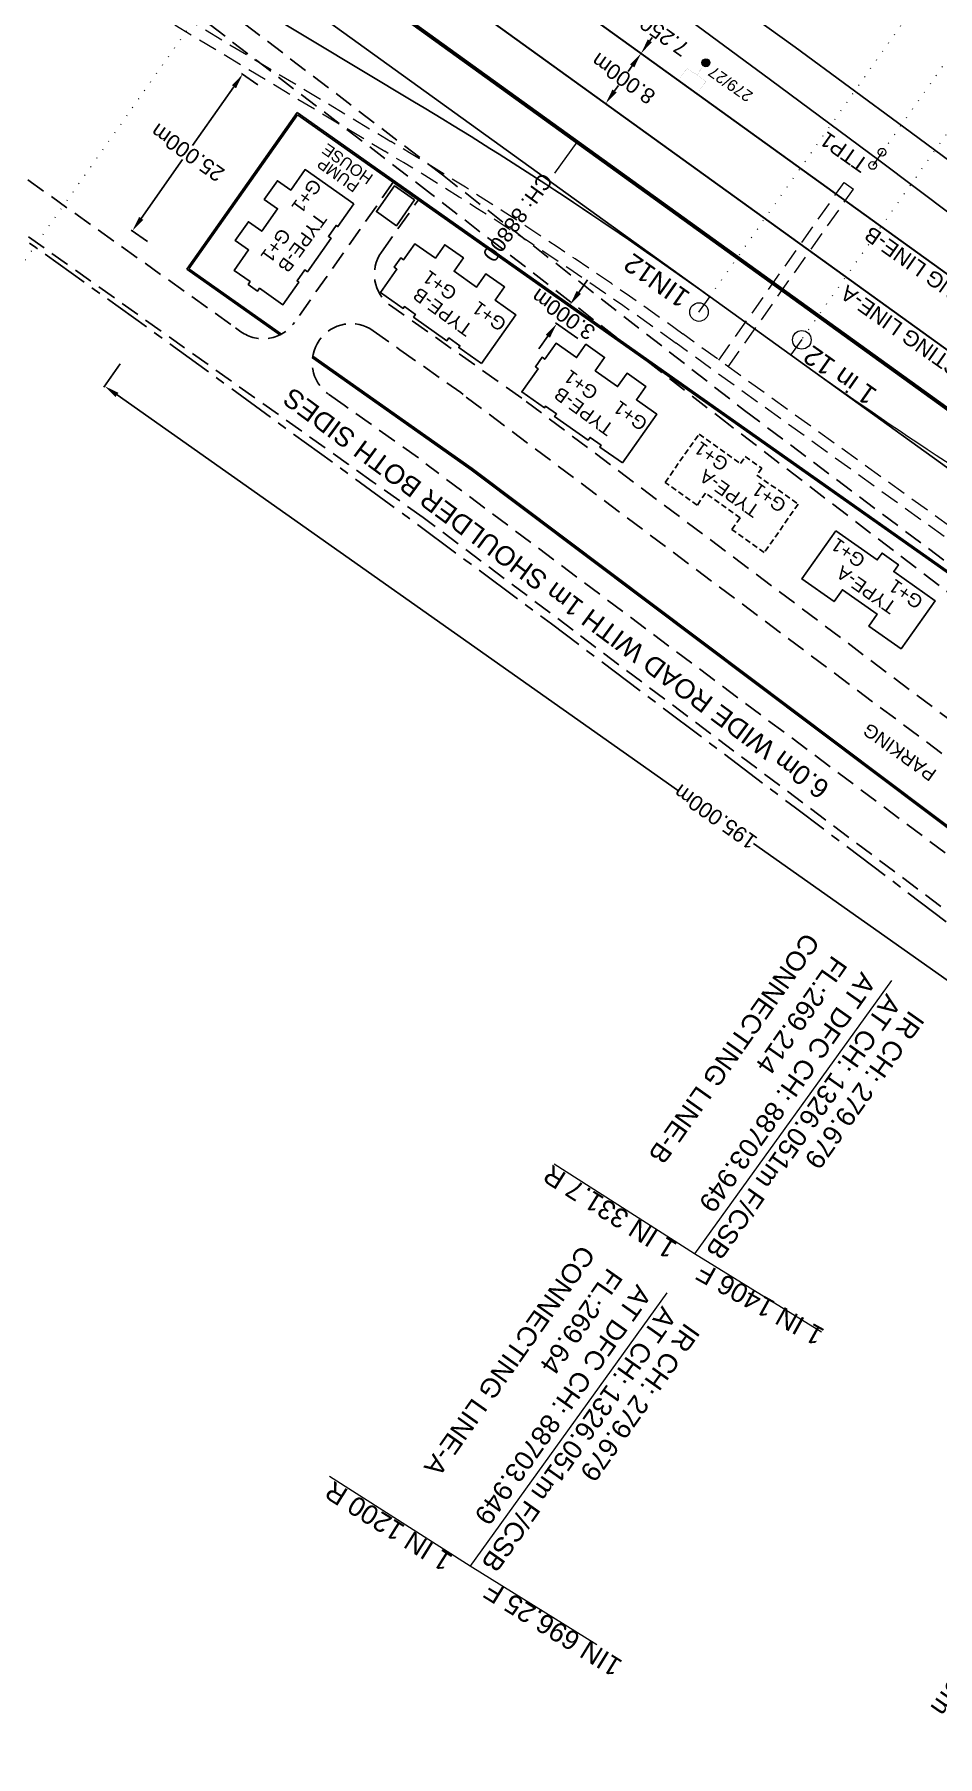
# Model space of a CAD drawing. Header units: metres. Extents: x 658484 to 662957, y 3366848 to 3369569.
# Drawn here: x 661053.7 to 661171.5, y 3367664.8 to 3367889.3 of the extents above; entities that cross this region are included whole.
import ezdxf
from ezdxf.enums import TextEntityAlignment as Align

# ---------------------------------------------------------------- set-up
doc = ezdxf.new("R2010")
doc.units = ezdxf.units.M
doc.header["$MEASUREMENT"] = 0
for name, pattern in [('CENTER', [2, 1.25, -0.25, 0.25, -0.25]), ('DASHED', [0.75, 0.5, -0.25]), ('DASHED2', [0.375, 0.25, -0.125]), ('DOT', [0.25, 0, -0.25])]:
    doc.linetypes.add(name, pattern=pattern)
doc.layers.get('Defpoints').update_dxf_attribs({"color": 5, "lineweight": 0})
for name, color, linetype in [('05 02 2020 (PRO)', 7, 'Continuous'), ('05 02 2020 (PRO)CYAN', 7, 'Continuous'), ('details$0$05 02 2020 (PRO)', 7, 'Continuous'), ('details$0$05 02 2020 (PRO)CYAN', 7, 'Continuous'), ('DFCC Boundary', 6, 'CENTER'), ('NEW KHANNA LOOP LINES', 1, 'Continuous'), ('SUB_ROAD_EDGE', 34, 'Continuous')]:
    doc.layers.add(name, color=color, linetype=linetype)
for name, color, linetype, lineweight in [('Connectivity IR to DFCC$0$Proposed Alignment', 7, 'Continuous', 0), ('Existing IR Track', 7, 'Continuous', 0), ('NEW DFCC MAIN LINE - SHAMBHU - 05.03.2020$0$Proposed Alignment', 7, 'Continuous', 0), ('NEW DFCC MAIN LINE - SHAMBHU - 05.03.2020$0$Proposed Chainage', 7, 'Continuous', 0), ("NEW SHAMBHU CROSSING STN. SRJ's", 10, 'Continuous', 0), ('OHE MAST', 7, 'Continuous', 0), ('OHE MAST TEXT', 7, 'Continuous', 0), ('Proposed Alignment', 7, 'Continuous', 0), ('Proposed Curve_Details', 10, 'Continuous', 0), ('PROPOSED DFCC TRACK', 1, 'Continuous', 0), ('PROPOSED GRADES IN PLAN', 10, 'Continuous', 0), ('Proposed TPTC Chainages', 10, 'Continuous', 0), ("SHAMBU STN. SRJ's", 7, 'Continuous', 13)]:
    doc.layers.add(name, color=color, linetype=linetype, lineweight=lineweight)
doc.styles.add('ARIAL', font='arial.ttf')
doc.styles.add('details$0$PDF Arial', font='arial.ttf')
doc.styles.add('NEW DFCC MAIN LINE - SHAMBHU - 05.03.2020$0$Style-Arial', font='arial.ttf')
doc.styles.add('PDF Arial', font='arial.ttf')
doc.styles.get("Standard").update_dxf_attribs({"font": 'arial.ttf'})
doc.styles.add('Style-Arial', font='arial.ttf')
doc.dimstyles.get("Standard").update_dxf_attribs({"dimtxt": 2.5, "dimasz": 2.5, "dimexe": 0.18, "dimexo": 0.0625, "dimgap": 0.09, "dimtad": 0, "dimtih": 1, "dimtoh": 1, "dimdec": 3, "dimzin": 0, "dimdsep": 46, "dimtxsty": 'Standard', "dimcen": 0.09, "dimadec": 0, "dimazin": 0, "dimtfac": 1, "dimtdec": 3, "dimtofl": 0, "dimtmove": 0, "dimatfit": 3, "dimfxl": 1, "dimtolj": 1, "dimtzin": 0, "dimarcsym": 0})

# ---------------------------------------------------------------- blocks, each defined once
blk = doc.blocks.new('OHE MAST')
h = blk.add_hatch(color=256)
edge = h.paths.add_edge_path()
edge.add_arc((0, 0), 0.514, 0, 360)
at = {"const_width": 0.01, "flags": 128}
for points in [[(1.5, 3.5), (1.5, 2), (-1.5, 2), (-1.5, 3.5)], [(0, 2), (0, 0)]]:
    blk.add_lwpolyline(points, dxfattribs=at)
blk.add_circle((0, 0), 0.514)
blk = doc.blocks.new('*D155')
at = {"layer": 'Defpoints', "color": 0, "transparency": 16777216}
for p in [(661123.53, 3367854.08), (661126.33, 3367852.1), (661124.6, 3367849.65)]:
    blk.add_point(p, dxfattribs=at)
at = {"layer": 'Proposed Curve_Details', "color": 0, "lineweight": -2, "transparency": 16777216}
for p, q in [((661124.68, 3367855.71), (661125.83, 3367857.34)), ((661126.28, 3367852.14), (661123.38, 3367854.18)), ((661124.55, 3367849.68), (661121.65, 3367851.73)), ((661120.65, 3367849.99), (661119.49, 3367848.35))]:
    blk.add_line(p, q, dxfattribs=at)
at = {"layer": 'Proposed Curve_Details', "color": 0, "transparency": 16777216}
for points in [[(661124.95, 3367855.52), (661124.41, 3367855.9), (661123.53, 3367854.08)], [(661120.92, 3367849.8), (661120.37, 3367850.18), (661121.8, 3367851.62)]]:
    blk.add_solid(points, dxfattribs=at)
at = {"layer": 'Proposed Curve_Details', "color": 0, "transparency": 16777216, "insert": (661122.66, 3367852.85), "char_height": 2, "attachment_point": 5, "rotation": 144.8187}
blk.add_mtext('\\A1;3.000m', dxfattribs=at)
blk = doc.blocks.new('*D158')
at = {"layer": 'Defpoints', "color": 0, "transparency": 16777216}
for p in [(661132.8, 3367886.87), (661132.8, 3367886.87), (661128.12, 3367880.38)]:
    blk.add_point(p, dxfattribs=at)
at = {"layer": 'Proposed Curve_Details', "color": 0, "lineweight": -2, "transparency": 16777216}
for p, q in [((661132.85, 3367886.84), (661132.95, 3367886.77)), ((661131.65, 3367885.24), (661131.13, 3367884.51)), ((661129.34, 3367881.97), (661129.85, 3367882.7)), ((661128.17, 3367880.35), (661128.34, 3367880.23))]:
    blk.add_line(p, q, dxfattribs=at)
at = {"layer": 'Proposed Curve_Details', "color": 0, "transparency": 16777216}
for points in [[(661131.92, 3367885.05), (661131.37, 3367885.43), (661132.8, 3367886.87)], [(661129.61, 3367881.78), (661129.07, 3367882.16), (661128.19, 3367880.33)]]:
    blk.add_solid(points, dxfattribs=at)
at = {"layer": 'Proposed Curve_Details', "color": 0, "transparency": 16777216, "insert": (661130.49, 3367883.6), "char_height": 2, "attachment_point": 5, "rotation": 144.8187}
blk.add_mtext('\\A1;8.000m', dxfattribs=at)
blk = doc.blocks.new('*D159')
at = {"layer": 'Defpoints', "color": 0, "transparency": 16777216}
for p in [(661082.87, 3367882.74), (661066.45, 3367863.73), (661068.46, 3367862.3)]:
    blk.add_point(p, dxfattribs=at)
at = {"layer": 'Proposed Curve_Details', "color": 0, "lineweight": -2, "transparency": 16777216}
for p, q in [((661082.82, 3367882.77), (661080.7, 3367884.26)), ((661079.7, 3367882.52), (661074.29, 3367874.85)), ((661067.6, 3367865.36), (661073.01, 3367873.03)), ((661068.41, 3367862.34), (661066.3, 3367863.83))]:
    blk.add_line(p, q, dxfattribs=at)
at = {"layer": 'Proposed Curve_Details', "color": 0, "transparency": 16777216}
for points in [[(661079.97, 3367882.33), (661079.43, 3367882.72), (661080.85, 3367884.16)], [(661067.87, 3367865.17), (661067.33, 3367865.55), (661066.45, 3367863.73)]]:
    blk.add_solid(points, dxfattribs=at)
at = {"layer": 'Proposed Curve_Details', "color": 0, "transparency": 16777216, "insert": (661073.65, 3367873.94), "char_height": 2, "attachment_point": 5, "rotation": 144.8187}
blk.add_mtext('\\A1;25.000m', dxfattribs=at)
blk = doc.blocks.new('*D160')
at = {"layer": 'Defpoints', "color": 0, "transparency": 16777216}
for p in [(661064.91, 3367846.46), (661062.81, 3367843.49), (661224.29, 3367734.11)]:
    blk.add_point(p, dxfattribs=at)
at = {"layer": 'Proposed Curve_Details', "color": 0, "lineweight": -2, "transparency": 16777216}
for p, q in [((661064.87, 3367846.41), (661062.71, 3367843.34)), ((661064.45, 3367842.34), (661137.55, 3367790.81)), ((661220.56, 3367732.29), (661147.45, 3367783.82)), ((661224.25, 3367734.06), (661222.09, 3367730.99))]:
    blk.add_line(p, q, dxfattribs=at)
at = {"layer": 'Proposed Curve_Details', "color": 0, "transparency": 16777216}
for points in [[(661064.25, 3367842.06), (661064.64, 3367842.61), (661062.81, 3367843.49)], [(661220.36, 3367732.02), (661220.75, 3367732.56), (661222.19, 3367731.14)]]:
    blk.add_solid(points, dxfattribs=at)
at = {"layer": 'Proposed Curve_Details', "color": 0, "transparency": 16777216, "insert": (661142.5, 3367787.31), "char_height": 2, "attachment_point": 5, "rotation": 144.8187}
blk.add_mtext('\\A1;195.000m', dxfattribs=at)
blk = doc.blocks.new('*D165')
at = {"layer": 'Defpoints', "color": 0, "transparency": 16777216}
for p in [(661136.98, 3367892.8), (661137.06, 3367892.74), (661132.8, 3367886.87)]:
    blk.add_point(p, dxfattribs=at)
at = {"layer": 'Proposed Curve_Details', "color": 0, "lineweight": -2, "transparency": 16777216}
for p, q in [((661135.82, 3367891.16), (661135.53, 3367890.74)), ((661137, 3367892.78), (661136.83, 3367892.9)), ((661133.95, 3367888.51), (661134.25, 3367888.93)), ((661132.85, 3367886.84), (661132.95, 3367886.77))]:
    blk.add_line(p, q, dxfattribs=at)
at = {"layer": 'Proposed Curve_Details', "color": 0, "transparency": 16777216}
for points in [[(661136.1, 3367890.97), (661135.55, 3367891.36), (661136.98, 3367892.8)], [(661134.22, 3367888.32), (661133.68, 3367888.7), (661132.8, 3367886.87)]]:
    blk.add_solid(points, dxfattribs=at)
at = {"layer": 'Proposed Curve_Details', "color": 0, "transparency": 16777216, "insert": (661134.89, 3367889.84), "char_height": 2, "attachment_point": 5, "rotation": 144.8187}
blk.add_mtext('\\A1;7.250m', dxfattribs=at)

msp = doc.modelspace()

# ---------------------------------------------------------------- linework, layer by layer
at = {"color": 1, "linetype": 'DASHED', "ltscale": 5}
for p, q in [((661079.3055, 3367851.5292), (660970.2382, 3367929.1373)), ((661094.6574, 3367833.2415), (660979.5822, 3367915.1245)), ((661098.9368, 3367860.9412), (661103.7516, 3367867.7714)), ((661117.2335, 3367841.9258), (661100.1361, 3367853.9783)), ((661236.7506, 3367752.1382), (661117.2335, 3367841.9258)), ((661097.719, 3367831.0671), (661094.6574, 3367833.2415)), ((661104.375, 3367826.3399), (661097.719, 3367831.0671))]:
    msp.add_line(p, q, dxfattribs=at)
at = {"color": 1, "linetype": 'Continuous', "lineweight": -2}
for p, q in [((661073.5478, 3367858.7204), (661087.952, 3367879.1537)), ((661073.8265, 3367858.7686), (661088.0002, 3367878.875)), ((661087.952, 3367879.1537), (661247.332, 3367766.8015)), ((661088.0002, 3367878.875), (661247.0533, 3367766.7533))]:
    msp.add_line(p, q, dxfattribs=at)
for points in [[(661095.335, 3367867.2454), (661088.9852, 3367871.7217), (661087.1009, 3367869.0488), (661085.3629, 3367870.274), (661083.6455, 3367867.8378), (661085.3827, 3367866.6113), (661083.3178, 3367863.6822), (661081.5798, 3367864.9074), (661079.8615, 3367862.4699), (661081.5996, 3367861.2447), (661079.7203, 3367858.5787), (661081.8115, 3367857.1045), (661081.5577, 3367856.7445), (661082.7902, 3367855.8756), (661083.0441, 3367856.2357), (661086.0771, 3367854.0976), (661088.1565, 3367857.0475), (661087.928, 3367857.2086), (661088.9385, 3367858.642), (661089.2916, 3367858.393), (661092.3669, 3367862.7555), (661092.0138, 3367863.0045), (661093.0291, 3367864.4448), (661093.258, 3367864.2843)], [(661103.253, 3367867.7557), (661100.6376, 3367869.5994), (661098.2766, 3367866.2501), (661100.892, 3367864.4064)], [(661111.9776, 3367846.4397), (661116.4538, 3367852.7896), (661113.7809, 3367854.6738), (661115.0061, 3367856.4119), (661112.57, 3367858.1292), (661111.3434, 3367856.392), (661108.4143, 3367858.4569), (661109.6395, 3367860.195), (661107.2021, 3367861.9132), (661105.9768, 3367860.1751), (661103.3109, 3367862.0545), (661101.8367, 3367859.9632), (661101.4766, 3367860.2171), (661100.6077, 3367858.9845), (661100.9678, 3367858.7306), (661098.8297, 3367855.6977), (661101.7796, 3367853.6182), (661101.9407, 3367853.8467), (661103.3741, 3367852.8362), (661103.1252, 3367852.4831), (661107.4877, 3367849.4078), (661107.7366, 3367849.761), (661109.1769, 3367848.7456), (661109.0164, 3367848.5167)], [(661130.3846, 3367833.464), (661134.8608, 3367839.8139), (661132.1879, 3367841.6981), (661133.4132, 3367843.4362), (661130.977, 3367845.1535), (661129.7505, 3367843.4163), (661126.8213, 3367845.4812), (661128.0466, 3367847.2192), (661125.6091, 3367848.9375), (661124.3839, 3367847.1994), (661121.7179, 3367849.0787), (661120.2437, 3367846.9875), (661119.8836, 3367847.2413), (661119.0147, 3367846.0088), (661119.3748, 3367845.7549), (661117.2368, 3367842.7219), (661120.1867, 3367840.6425), (661120.3477, 3367840.871), (661121.7811, 3367839.8605), (661121.5322, 3367839.5074), (661125.8947, 3367836.4321), (661126.1437, 3367836.7852), (661127.584, 3367835.7699), (661127.4234, 3367835.541)], [(661158.208, 3367824.6275), (661163.6065, 3367820.8219), (661164.2328, 3367821.7103), (661166.3828, 3367820.1948), (661165.7565, 3367819.3063), (661171.1482, 3367815.5055), (661166.7211, 3367809.2253), (661162.5026, 3367812.199), (661163.5904, 3367813.747), (661159.069, 3367816.9342), (661157.979, 3367815.3879), (661153.7809, 3367818.3473)]]:
    msp.add_lwpolyline(points, close=True, dxfattribs=at)
at = {"color": 1, "linetype": 'DASHED', "ltscale": 5}
for points in [[(661100.4822, 3367870.076), (661087.5822, 3367851.7765, -0.41550669), (661080.5967, 3367850.5834), (661079.8942, 3367851.0833)], [(661103.7581, 3367834.1157), (661094.0578, 3367841.005), (661092.0038, 3367842.4666, -0.41292162), (661090.816, 3367849.4213), (661090.8705, 3367849.4986, -0.41421356), (661097.838, 3367850.7044), (661101.3535, 3367848.2262), (661109.2763, 3367842.6411), (661109.5977, 3367842.3996)], [(661233.9873, 3367720.44), (661235.7381, 3367723.9715, 0.36136285), (661232.4872, 3367737.6541), (661104.7436, 3367833.3357)], [(661224.589, 3367711.57), (661230.3625, 3367726.6365, 0.36136285), (661228.8848, 3367732.8559), (661104.375, 3367826.3399)]]:
    msp.add_lwpolyline(points, format="xyb", dxfattribs=at)
at = {"color": 1, "linetype": 'Continuous', "lineweight": -2}
for points in [[(661085.687, 3367850.1631), (661073.5478, 3367858.7204)], [(661085.8874, 3367850.2665), (661073.8266, 3367858.7686)], [(661230.3172, 3367742.6648), (661110.6353, 3367832.5762), (661089.9417, 3367847.1638)], [(661230.2725, 3367742.9485), (661110.7554, 3367832.7361), (661089.9746, 3367847.3853)]]:
    msp.add_lwpolyline(points, dxfattribs=at)
at = {"color": 1, "linetype": 'DASHED', "ltscale": 5}
msp.add_lwpolyline([(661109.9977, 3367842.0577), (661232.8672, 3367749.9817)], dxfattribs=at)
at = {"color": 1, "linetype": 'DASHED2', "lineweight": -2, "ltscale": 3}
msp.add_lwpolyline([(661140.3638, 3367837.2065), (661145.7623, 3367833.4009), (661146.3886, 3367834.2893), (661148.5385, 3367832.7738), (661147.9122, 3367831.8853), (661153.304, 3367828.0845), (661148.8769, 3367821.8043), (661144.6584, 3367824.778), (661145.7461, 3367826.326), (661141.2248, 3367829.5132), (661140.1347, 3367827.9669), (661135.9366, 3367830.9263)], close=True, dxfattribs=at)
at = {"color": 1, "linetype": 'DASHED', "ltscale": 5}
msp.add_arc((661103.0234, 3367858.0604), 5, 144.818733, 234.818663, dxfattribs=at)
at = {"layer": '05 02 2020 (PRO)', "color": 5, "lineweight": 13}
msp.add_lwpolyline([(661140.3263, 3367853.1332), (661141.7708, 3367855.1401)], dxfattribs=at)
at = {"layer": '05 02 2020 (PRO)', "color": 1, "lineweight": 13}
msp.add_lwpolyline([(661153.762, 3367849.5465), (661152.3175, 3367847.5397)], dxfattribs=at)
at = {"layer": '05 02 2020 (PRO)', "color": 5, "lineweight": 13}
msp.add_circle((661140.3594, 3367853.1386), 1.2126, dxfattribs=at)
at = {"layer": '05 02 2020 (PRO)', "color": 1, "lineweight": 13}
msp.add_circle((661153.7674, 3367849.5133), 1.2126, dxfattribs=at)
at = {"layer": 'Connectivity IR to DFCC$0$Proposed Alignment', "color": 6, "lineweight": 30}
for points in [[(661434.9126, 3367672.0194), (661351.2176, 3367730.708), (661351.2176, 3367730.708, 0.01997345), (661312.0594, 3367755.8958), (661312.0594, 3367755.8958), (661274.5469, 3367777.9588, -0.02319198), (661229.2742, 3367807.4931), (661229.2742, 3367807.4931), (660975.3275, 3367990.4848)], [(660983.4419, 3367984.6376), (660997.2341, 3367974.6991), (661064.1111, 3367934.4954, -0.0207883), (661094.6448, 3367914.3665), (661190.6502, 3367845.1858, 0.02115037), (661221.7301, 3367824.7291), (661254.4142, 3367805.1451), (661268.2208, 3367795.2265)]]:
    msp.add_lwpolyline(points, format="xyb", dxfattribs=at)
at = {"layer": 'DFCC Boundary', "lineweight": 25, "ltscale": 5, "flags": 128}
msp.add_lwpolyline([(661229.1063, 3367732.32), (661214.8857, 3367742.4018), (661173.6299, 3367772.878), (661152.9527, 3367788.4838), (661121.1362, 3367812.4679), (661100.6465, 3367827.6376), (661069.9032, 3367850.0506), (661053.8374, 3367861.5627), (661040.4053, 3367871.0467), (661022.9528, 3367883.3904), (661002.4819, 3367897.7615), (660980.2427, 3367913.3791), (660945.2165, 3367938.0098), (660918.1844, 3367956.9475), (660898.8677, 3367970.505), (660860.2625, 3367997.6584), (660805.7106, 3368036.2266), (660785.7724, 3368050.2804), (660774.0349, 3368058.5538), (660757.6449, 3368070.0484), (660744.8638, 3368079.0283), (660728.4795, 3368090.4898), (660712.1364, 3368102.0095), (660695.7602, 3368113.5235), (660679.3839, 3368125.0376), (660655.8232, 3368141.5866), (660629.3754, 3368160.1706), (660606.569, 3368176.1794), (660585.269, 3368191.0852), (660565.5646, 3368204.9161), (660548.4413, 3368216.9566), (660532.0845, 3368228.4569), (660515.714, 3368239.9378), (660499.6738, 3368251.1858), (660491.1485, 3368257.166), (660482.4288, 3368263.2831), (660474.7916, 3368268.6663), (660465.5027, 3368275.2138), (660450.303, 3368285.8694), (660433.4166, 3368297.743), (660421.6071, 3368306.038), (660409.3449, 3368314.6813), (660400.9167, 3368320.5929), (660392.9744, 3368326.1622), (660376.6175, 3368337.6625), (660359.872, 3368349.4367), (660352.052, 3368354.8906), (660335.7089, 3368366.4104), (660319.3326, 3368377.9244), (660294.6116, 3368395.2622), (660278.424, 3368406.6723), (660267.697, 3368414.2334), (660255.1547, 3368423.0159), (660245.7103, 3368429.673), (660229.1692, 3368441.3323), (660213.2961, 3368452.5207), (660197.2171, 3368463.7961), (660181.1071, 3368475.1515), (660164.4897, 3368486.7773), (660147.7557, 3368498.4853), (660131.5292, 3368509.9229), (660116.0047, 3368520.8074), (660099.8558, 3368532.1902), (660081.8063, 3368544.8645), (660064.4306, 3368557.1021), (660046.6204, 3368569.6938), (660016.3309, 3368590.3717)], dxfattribs=at)
at = {"layer": 'Existing IR Track', "color": 7, "linetype": 'Continuous', "lineweight": 0}
msp.add_line((661164.2483, 3367873.9896), (661163.0275, 3367872.255), dxfattribs=at)
at = {"layer": 'Existing IR Track', "lineweight": 25, "flags": 128}
for points in [[(661042.3233, 3367965.734), (661058.4044, 3367954.4669), (661074.4574, 3367943.2198), (661090.734, 3367931.7758), (661107.0431, 3367920.3091), (661123.8132, 3367908.435), (661140.4273, 3367896.6714), (661152.8892, 3367887.7002), (661167.088, 3367877.2578), (661181.2489, 3367866.7583), (661195.75, 3367855.9086), (661210.9107, 3367844.5653), (661225.4745, 3367833.6263), (661242.7569, 3367820.6533), (661260.2435, 3367807.5272), (661273.0525, 3367798.1399), (661286.5348, 3367788.2592), (661303.3854, 3367776.308)], [(661039.8141, 3367961.9488), (661055.7791, 3367950.7401), (661071.704, 3367939.5596), (661088.0618, 3367927.9856), (661104.3743, 3367916.4436), (661120.9668, 3367904.4105), (661137.603, 3367892.3452), (661149.7031, 3367883.4131), (661163.8081, 3367872.957), (661178.1989, 3367862.1226), (661192.6633, 3367851.2472), (661201.0726, 3367844.8657), (661222.2228, 3367828.9372), (661239.5692, 3367816.1157), (661256.7379, 3367803.4269), (661270.0791, 3367793.8995), (661283.541, 3367784.2863), (661300.5609, 3367772.2919)]]:
    msp.add_lwpolyline(points, dxfattribs=at)
at = {"layer": 'Existing IR Track', "color": 7, "linetype": 'Continuous', "lineweight": 0}
for centre in [(661164.2483, 3367873.9896), (661163.0275, 3367872.255)]:
    msp.add_circle(centre, 0.5, dxfattribs=at)
at = {"layer": 'NEW DFCC MAIN LINE - SHAMBHU - 05.03.2020$0$Proposed Alignment', "color": 1, "lineweight": 30, "const_width": 0.5, "flags": 128}
msp.add_lwpolyline([(661839.7178, 3367359.9094), (660850.004, 3368073.0882), (660845.9474, 3368076.0112), (660841.8905, 3368078.9338), (660837.833, 3368081.8556), (660833.7746, 3368084.7761), (660829.715, 3368087.6949), (660825.6538, 3368090.6115), (660821.5909, 3368093.5257), (660817.5257, 3368096.4369, 0.00092912), (660799.367, 3368109.3792), (660795.2888, 3368112.272), (660791.2085, 3368115.1619), (660787.1264, 3368118.0491), (660783.0428, 3368120.9343), (660778.958, 3368123.8177), (660774.8723, 3368126.6999), (660770.786, 3368129.5812), (660766.6993, 3368132.4621), (658836.4331, 3369493.1703)], format="xyb", dxfattribs=at)
at = {"layer": 'NEW DFCC MAIN LINE - SHAMBHU - 05.03.2020$0$Proposed Alignment', "color": 1, "lineweight": 0, "flags": 128}
msp.add_lwpolyline([(661254.2773, 3367781.772, 0.02078913), (661215.7618, 3367807.1631), (661190.8313, 3367822.1505, -0.02078789), (661152.318, 3367847.54, -0.02078789)], format="xyb", dxfattribs=at)
at = {"layer": 'NEW DFCC MAIN LINE - SHAMBHU - 05.03.2020$0$Proposed Chainage', "color": 1, "linetype": 'Continuous', "lineweight": 0, "flags": 128}
msp.add_lwpolyline([(661121.5453, 3367871.255), (661124.4685, 3367875.3116)], dxfattribs=at)
at = {"layer": "NEW SHAMBHU CROSSING STN. SRJ's", "color": 5, "linetype": 'DOT', "lineweight": 13, "ltscale": 5}
msp.add_lwpolyline([(661141.7384, 3367855.0951), (661202.5151, 3367941.3387)], dxfattribs=at)
at = {"layer": "NEW SHAMBHU CROSSING STN. SRJ's", "linetype": 'DOT', "lineweight": 13, "ltscale": 5}
msp.add_lwpolyline([(661152.3243, 3367847.5352), (661211.9281, 3367932.1039)], dxfattribs=at)
at = {"layer": 'Proposed Alignment', "color": 1, "lineweight": -3, "flags": 128}
msp.add_lwpolyline([(661249.6746, 3367777.3855), (660830.1502, 3368079.691, 0.0025958), (660779.4185, 3368115.8491), (660032.2152, 3368642.5773)], format="xyb", dxfattribs=at)
at = {"layer": 'Proposed Alignment', "color": 5, "lineweight": -3, "flags": 128}
msp.add_lwpolyline([(660982.598, 3367953.0686), (661103.2578, 3367880.5301, -0.02078789), (661141.7708, 3367855.1401)], format="xyb", dxfattribs=at)
at = {"layer": 'Proposed Curve_Details', "color": 6}
msp.add_line((661165.4726, 3367765.9888), (661139.7747, 3367730.3265), dxfattribs=at)
msp.add_lwpolyline([(661139.7747, 3367730.3265), (661121.4584, 3367742.0304)], dxfattribs=at)
at = {"layer": 'Proposed Curve_Details', "color": 1}
msp.add_lwpolyline([(661110.495, 3367689.5833), (661092.1787, 3367701.2871)], dxfattribs=at)
at = {"layer": 'PROPOSED DFCC TRACK', "color": 5, "linetype": 'DASHED', "lineweight": 13, "ltscale": 5}
msp.add_line((661159.29, 3367870.0413), (661160.516, 3367869.1771), dxfattribs=at)
for points in [[(660976.3384, 3367949.831), (661100.1663, 3367875.3878, -0.02078789), (661138.263, 3367850.2723, -0.02078789)], [(660975.5655, 3367948.5454), (661099.3935, 3367874.1022, -0.02078789), (661137.386, 3367849.0553, -0.02078789)]]:
    msp.add_lwpolyline(points, format="xyb", dxfattribs=at)
for points in [[(661142.9608, 3367846.8771), (661159.29, 3367870.0413)], [(661144.1778, 3367846.0001), (661160.516, 3367869.1771)], [(661245.3531, 3367771.2552), (661137.373, 3367849.0647)], [(661246.2174, 3367772.4813), (661138.2499, 3367850.2817)]]:
    msp.add_lwpolyline(points, dxfattribs=at)
at = {"layer": 'PROPOSED GRADES IN PLAN', "color": 6, "linetype": 'Continuous', "lineweight": 0}
msp.add_line((661136.1839, 3367725.233), (661110.486, 3367689.5707), dxfattribs=at)
at = {"layer": 'PROPOSED GRADES IN PLAN', "color": 7, "linetype": 'Continuous', "lineweight": 0}
msp.add_lwpolyline([(661156.3309, 3367720.1064), (661139.7747, 3367730.3265)], dxfattribs=at)
at = {"layer": 'PROPOSED GRADES IN PLAN', "color": 6, "linetype": 'Continuous', "lineweight": 0}
msp.add_lwpolyline([(661127.0513, 3367679.3631), (661110.495, 3367689.5833)], dxfattribs=at)
at = {"layer": "SHAMBU STN. SRJ's", "color": 6, "linetype": 'DOT', "lineweight": 13, "ltscale": 5}
msp.add_line((661087.5021, 3367909.6528), (661051.1999, 3367858.1552), dxfattribs=at)
at = {"layer": "SHAMBU STN. SRJ's", "linetype": 'DOT', "lineweight": 13, "ltscale": 5, "flags": 128}
msp.add_lwpolyline([(661214.8707, 3367945.8429), (661163.6379, 3367873.1223)], dxfattribs=at)
at = {"layer": 'SUB_ROAD_EDGE', "color": 3, "linetype": 'DASHED', "ltscale": 5}
for points in [[(660866.261, 3367988.3736), (660930.416, 3367986.554), (660946.963, 3367985.197), (660964.515, 3367976.156), (660998.12, 3367951.985), (661032.871, 3367926.616), (661072.15, 3367897.555), (661106.899, 3367871.022), (661146.308, 3367840.312), (661221.182, 3367784.041), (661236.3707, 3367770.0401)], [(661234.6196, 3367765.8074), (661219.304, 3367781.004), (661144.411, 3367838.368), (661105.35, 3367868.603), (661070.369, 3367895.351), (661033.016, 3367922.872), (660994.038, 3367951.215), (660962.745, 3367974.117), (660945.983, 3367981.964), (660930.036, 3367983.474), (660880.5842, 3367984.9674)]]:
    msp.add_lwpolyline(points, dxfattribs=at)

# ---------------------------------------------------------------- block references
at = {"layer": 'OHE MAST', "color": 2, "rotation": 143.390831856612}
msp.add_blockref('OHE MAST', (661141.26, 3367885.654), dxfattribs=at)

# ---------------------------------------------------------------- texts
at = {"layer": '05 02 2020 (PRO)CYAN', "color": 5, "style": 'PDF Arial'}
msp.add_text('1IN12', height=2.50706, rotation=144.82122, dxfattribs=at).set_placement((661139.377, 3367855.5629))
at = {"layer": 'details$0$05 02 2020 (PRO)', "color": 1, "style": 'details$0$PDF Arial'}
msp.add_text('6.0m WIDE ROAD WITH 1m SHOULDER BOTH SIDES ', height=2.507068, rotation=143.521036, dxfattribs=at).set_placement((661157.5781, 3367791.4852))
at = {"layer": 'details$0$05 02 2020 (PRO)', "color": 5, "insert": (661202.9818, 3367713.3382), "char_height": 2.507053, "width": 59.469046, "attachment_point": 1, "rotation": 235.051807, "style": 'details$0$PDF Arial'}
msp.add_mtext('VERTICAL CLEARANCE=7.649m', dxfattribs=at)
at = {"layer": 'details$0$05 02 2020 (PRO)CYAN', "color": 1, "style": 'details$0$PDF Arial'}
msp.add_text('1 in 12', height=2.50707, rotation=144.82122, dxfattribs=at).set_placement((661163.7666, 3367842.8658))
at = {"layer": 'NEW DFCC MAIN LINE - SHAMBHU - 05.03.2020$0$Proposed Chainage', "color": 1, "lineweight": 0, "insert": (661120.6222, 3367870.9085), "char_height": 2, "attachment_point": 4, "rotation": 234.223822, "line_spacing_factor": 0.6, "style": 'NEW DFCC MAIN LINE - SHAMBHU - 05.03.2020$0$Style-Arial'}
msp.add_mtext('CH: 88800', dxfattribs=at)
at = {"layer": 'NEW KHANNA LOOP LINES', "linetype": 'Continuous', "lineweight": 0, "char_height": 1.5, "width": 9.583639, "attachment_point": 8, "rotation": 144.818733, "style": 'Style-Arial'}
for s, insert in [('HOUSE', (661094.9589, 3367873.0854)), ('PUMP ', (661093.7442, 3367871.6437))]:
    msp.add_mtext(s, dxfattribs=dict(at, insert=insert))
at = {"layer": "NEW SHAMBHU CROSSING STN. SRJ's", "linetype": 'Continuous', "lineweight": 13, "char_height": 1.75, "width": 28.999925, "line_spacing_factor": 0.6, "style": 'Style-Arial'}
for s, insert, attachment_point, rotation in [('\\A1;\\pxt2.6;G+1', (661087.7983, 3367866.3781), 6, 234.000399), ('TYPE-B', (661086.0238, 3367858.6117), 6, 234.000399), ('\\A1;\\pxt2.6;G+1', (661083.7724, 3367859.9299, -642.9812), 6, 234.000399), ('\\A1;\\pxt2.6;G+1', (661104.662, 3367858.0023, -642.9812), 6, 144.000399), ('TYPE-B', (661103.3438, 3367855.7509), 6, 144.000399), ('\\A1;\\pxt2.6;G+1', (661111.1102, 3367853.9764), 6, 144.000399), ('\\A1;\\pxt2.6;G+1', (661123.069, 3367845.0266, -642.9812), 6, 144.000399), ('TYPE-B', (661121.7509, 3367842.7752), 6, 144.000399), ('\\A1;\\pxt2.6;G+1', (661129.5172, 3367841.0007), 6, 144.000399), ('\\A1;\\pxt2.6;G+1', (661143.8893, 3367832.9744), 4, 144.818733), ('TYPE-A', (661147.9427, 3367826.949), 4, 144.818733), ('\\A1;\\pxt2.6;G+1', (661151.4278, 3367827.5886, -642.9812), 4, 144.818733), ('\\A1;\\pxt2.6;G+1', (661161.7335, 3367820.3954), 4, 144.818733), ('TYPE-A', (661165.7869, 3367814.3701), 4, 144.818733), ('\\A1;\\pxt2.6;G+1', (661169.272, 3367815.0096, -642.9812), 4, 144.818733), ('PARKING', (661170.9951, 3367792.5635), 4, 144.398952)]:
    msp.add_mtext(s, dxfattribs=dict(at, insert=insert, attachment_point=attachment_point, rotation=rotation))
at = {"layer": 'OHE MAST TEXT', "style": 'ARIAL'}
msp.add_text('279/27', height=1.5, rotation=145, dxfattribs=at).set_placement((661144.4633, 3367882.874), align=Align.MIDDLE_CENTER)
at = {"layer": 'Proposed Curve_Details', "color": 7, "style": 'Style-Arial'}
msp.add_text('TTP1', height=2, rotation=144.818733, dxfattribs=at).set_placement((661159.2625, 3367874.0044), align=Align.MIDDLE_CENTER)
at = {"layer": 'PROPOSED GRADES IN PLAN', "color": 6, "linetype": 'Continuous', "lineweight": 0, "char_height": 2.5, "attachment_point": 4, "rotation": 234.818733, "line_spacing_factor": 1.08, "style": 'Style-Arial'}
for s, insert in [('AT DFC CH: 88703.949\\P\\PCONNECTING LINE-B', (661158.9025, 3367769.1004)), ('AT DFC CH: 88703.949\\P\\PCONNECTING LINE-A', (661129.6228, 3367728.3571))]:
    msp.add_mtext(s, dxfattribs=dict(at, insert=insert))
at = {"layer": 'PROPOSED GRADES IN PLAN', "color": 6, "lineweight": 0, "char_height": 2.5, "attachment_point": 4, "rotation": 234.961109, "line_spacing_factor": 1.08, "style": 'Style-Arial'}
for s, insert in [('FL:269.214', (661158.8087, 3367768.6988)), ('FL:269.64', (661129.5291, 3367727.9556))]:
    msp.add_mtext(s, dxfattribs=dict(at, insert=insert))
at = {"layer": 'PROPOSED GRADES IN PLAN', "color": 6, "linetype": 'Continuous', "lineweight": 0, "char_height": 2.5, "width": 43.641181, "attachment_point": 4, "rotation": 234.818733, "line_spacing_factor": 1.08, "style": 'Style-Arial'}
for insert in [(661165.8463, 3367763.6631), (661136.5667, 3367722.9199)]:
    msp.add_mtext('AT CH: 1326.051m F/CSB', dxfattribs=dict(at, insert=insert))
at = {"layer": 'PROPOSED GRADES IN PLAN', "color": 0, "linetype": 'Continuous', "lineweight": 0, "char_height": 2.5, "attachment_point": 4, "rotation": 234.818733, "line_spacing_factor": 1.08, "style": 'Style-Arial'}
for insert in [(661168.8712, 3367761.5307), (661139.5916, 3367720.7875)]:
    msp.add_mtext('IR CH: 279.679', dxfattribs=dict(at, insert=insert))
at = {"layer": 'PROPOSED GRADES IN PLAN', "color": 6, "lineweight": 13, "char_height": 2.5, "line_spacing_factor": 0.84, "style": 'Style-Arial'}
for s, insert, attachment_point, rotation in [('1 IN 331.7 R', (661137.7014, 3367731.6513), 7, 147.818733), ('1IN 696.25 F', (661113.3831, 3367687.8005), 9, 148.312941)]:
    msp.add_mtext(s, dxfattribs=dict(at, insert=insert, attachment_point=attachment_point, rotation=rotation))
at = {"layer": 'PROPOSED GRADES IN PLAN', "color": 7, "lineweight": 13, "insert": (661156.9106, 3367720.43), "char_height": 2.5, "attachment_point": 7, "rotation": 150.818733, "line_spacing_factor": 0.84, "style": 'Style-Arial'}
msp.add_mtext('1 IN 1406 F', dxfattribs=at)
at = {"layer": 'PROPOSED GRADES IN PLAN', "lineweight": 13, "insert": (661108.4217, 3367690.9081), "char_height": 2.5, "attachment_point": 7, "rotation": 147.818733, "line_spacing_factor": 0.84, "style": 'Style-Arial'}
msp.add_mtext('1 IN 1200 R', dxfattribs=at)
at = {"layer": 'Proposed TPTC Chainages', "color": 6, "linetype": 'Continuous', "lineweight": 0, "char_height": 2, "width": 30.476418, "attachment_point": 4, "rotation": 144.818733, "line_spacing_factor": 0.6, "style": 'ARIAL'}
for s, insert in [('\\pxsm1;CONNECTING LINE-B', (661185.6103, 3367847.1807)), ('\\pxsm1;CONNECTING LINE-A', (661182.5126, 3367839.5004))]:
    msp.add_mtext(s, dxfattribs=dict(at, insert=insert))

# ---------------------------------------------------------------- dimensions: what is measured, and where the dimension line sits
at = {"layer": 'Proposed Curve_Details', "color": 7}
dim = msp.add_linear_dim(base=(661136.9763, 3367892.7981), p1=(661132.7993, 3367886.8727), p2=(661137.056, 3367892.742), angle=234.818733, dimstyle='Standard', override={"dimtxt": 2, "dimasz": 2, "dimpost": 'm', "dimaunit": 1, "dimadec": 4}, dxfattribs=at)
dim.commit()
dim.dimension.update_dxf_attribs({"geometry": '*D165', "text_midpoint": (661134.8878, 3367889.8354)})
at = {"layer": 'Proposed Curve_Details', "color": 6}
dim = msp.add_linear_dim(base=(661132.7993, 3367886.8727), p1=(661128.1223, 3367880.3822), p2=(661132.7993, 3367886.8727), angle=234.818733, dimstyle='Standard', override={"dimtxt": 2, "dimasz": 2, "dimpost": 'm', "dimaunit": 1, "dimadec": 4}, dxfattribs=at)
dim.commit()
dim.dimension.update_dxf_attribs({"geometry": '*D158', "text_midpoint": (661130.4948, 3367883.6035)})
at = {"layer": 'Proposed Curve_Details', "color": 1}
for base, p1, p2, angle, picture, middle in [((661066.4479, 3367863.7254), (661082.8676, 3367882.7378), (661068.4635, 3367862.3045), 234.818733, '*D159', (661073.65, 3367873.942)), ((661123.5279, 3367854.0751), (661124.602, 3367849.6474), (661126.3305, 3367852.0994), 234.818733, '*D155', (661122.6636, 3367852.8491)), ((661062.8107, 3367843.4889), (661224.285, 3367734.1077), (661064.905, 3367846.4599), 144.818733, '*D160', (661142.5007, 3367787.3128))]:
    dim = msp.add_linear_dim(base=base, p1=p1, p2=p2, angle=angle, dimstyle='Standard', override={"dimtxt": 2, "dimasz": 2, "dimpost": 'm', "dimaunit": 1, "dimadec": 4}, dxfattribs=at)
    dim.commit()
    dim.dimension.update_dxf_attribs({"geometry": picture, "text_midpoint": middle})

doc.saveas('drawing.dxf')
